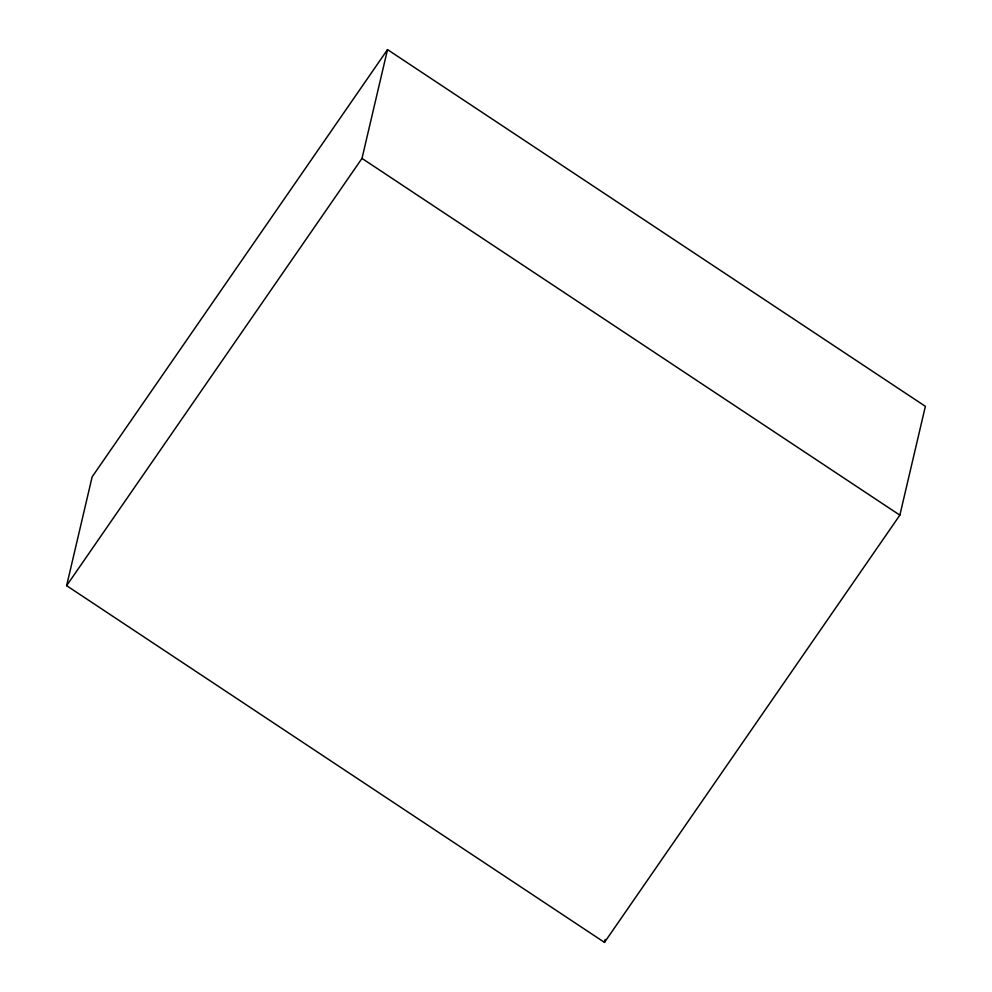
<?xml version="1.0" encoding="UTF-8"?>
<svg xmlns="http://www.w3.org/2000/svg" width="992" height="992" viewBox="0 0 992 992"><rect width="100%" height="100%" fill="white"/><g stroke="black" fill="none" stroke-linecap="round" stroke-linejoin="round"><path stroke-width="1.49" d="M66.625 585.664L92.144 476.854L387.512 49.6L925.375 406.336L899.856 515.146L604.488 942.4L66.625 585.664L361.993 158.41L387.512 49.6M604.488 942.4L605.182 939.424M361.993 158.41L899.856 515.146"/></g></svg>
